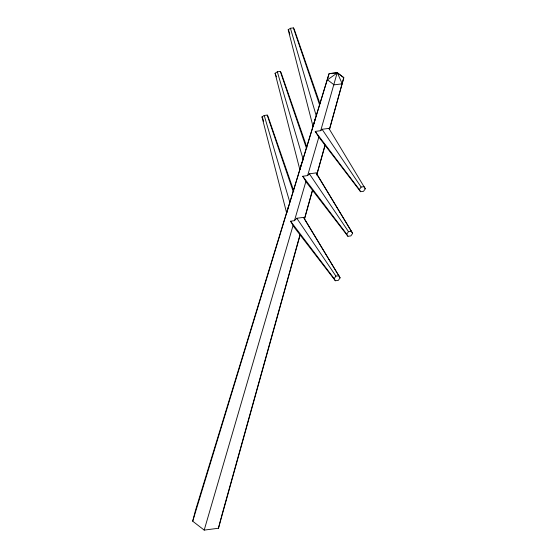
<?xml version="1.0" encoding="UTF-8"?>
<svg xmlns="http://www.w3.org/2000/svg" width="558" height="558" viewBox="0 0 558 558"><rect width="100%" height="100%" fill="white"/><g stroke="black" fill="none" stroke-linecap="round" stroke-linejoin="round"><path stroke-width="0.84" d="M293.822 191.129L267.91 116.155L267.184 115.081L264.213 115.471L261.967 116.922L286.631 212.947L286.882 211.615L195.46 510.472L192.705 521.207L204.2 530.1L218.45 528.252L300.302 234.339M306.9 147.354L281.03 72.505L280.304 71.431L277.326 71.822L275.08 73.272L299.869 169.744L300.148 168.244M319.88 103.495L294.122 28.974L293.396 27.9L290.425 28.284L288.179 29.741L313.073 126.652L313.401 124.943M218.45 528.252L220.989 518.34M221.205 517.517L299.813 235.476M304.494 218.694L312.452 190.152M316.665 175.045L324.854 145.666M329.527 128.877L343.805 77.674L337.234 72.589L329.087 73.649L286.631 212.947M340.094 277.849L303.636 217.369L296.8 218.255L294.471 220.654L290.565 221.205L294.171 227.252L335.344 280.751L338.322 280.367L340.094 277.849L304.473 219.106L312.647 190.013M352.649 233.384L316.198 172.903L309.355 173.789L307.618 175.582L302.764 176.265L306.733 182.787L347.906 236.285L350.877 235.901L352.649 233.384L316.909 174.438L325.14 145.178M299.869 169.744L301.857 162.657M313.073 126.652L315.354 118.554M204.2 530.1L293.131 225.244M294.471 220.654L305.951 181.287M307.618 175.582L318.841 137.122L315.228 131.437L320.724 130.663L322.057 129.282L328.892 128.396L365.295 188.799L363.523 191.317L360.552 191.701L318.841 137.122M320.724 130.663L337.234 72.589M287.14 210.785L288.151 207.471M192.705 521.207L329.087 73.649L337.374 72.854L343.805 77.674L329.499 129.505L328.892 128.396M360.552 191.701L359.352 189.567L361.131 187.049L364.102 186.665L365.295 188.799M347.906 236.285L346.706 234.158L348.485 231.64L351.456 231.256M335.344 280.751L334.151 278.623L335.923 276.105L338.894 275.722M315.228 131.437L359.352 189.567M302.764 176.265L346.706 234.158M290.565 221.205L334.151 278.623M288.179 29.741L288.904 30.816M275.08 73.272L276.468 76.858M261.967 116.922L262.692 117.996M322.057 129.282L361.131 187.049M309.355 173.789L348.485 231.64M296.8 218.255L335.923 276.105M316.198 172.903L317.007 174.368M303.636 217.369L304.563 219.05M293.396 27.9L319.601 104.876M280.304 71.431L306.544 148.519M267.184 115.081L293.145 191.345M290.425 28.284L316.428 116.392M277.326 71.822L303.371 160.055M264.213 115.471L289.762 202.038M289.128 31.653L289.79 34.184M262.909 118.833L263.571 121.344M337.374 72.854L327.518 79.78L334.082 84.865L342.228 83.812L337.374 72.854"/></g></svg>
